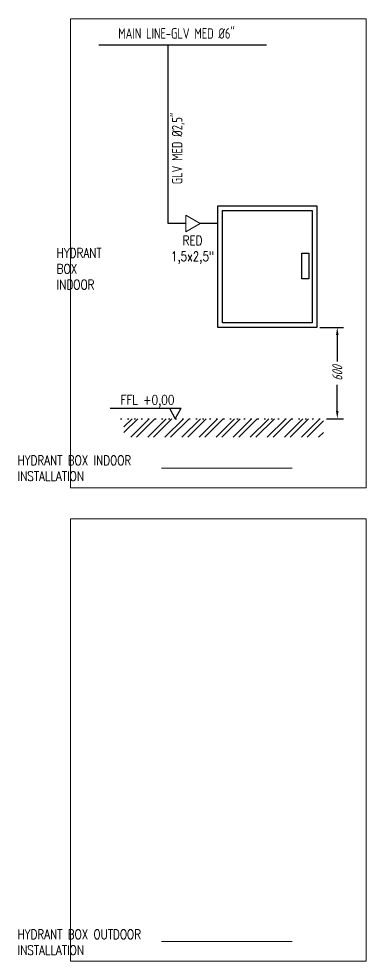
# Model space of a CAD drawing. Extents: x -29512 to 147477, y -5232 to 39709.
# Drawn here: x 140093.6 to 140162.1, y 8685.5 to 8871.3 of the extents above; entities that cross this region are included whole.
import ezdxf
from ezdxf.enums import TextEntityAlignment as Align

# ---------------------------------------------------------------- set-up
doc = ezdxf.new("R2010")
doc.units = 0
doc.linetypes.add('DOTTED', pattern=[0.25, 0, -0.25])
doc.layers.get('0').update_dxf_attribs({"linetype": 'CONTINUOUS'})
doc.layers.get('DEFPOINTS').update_dxf_attribs({"linetype": 'CONTINUOUS'})
for name, color, linetype, lineweight in [('DIMENSI', 20, 'CONTINUOUS', 9), ('FITTING', 7, 'CONTINUOUS', 13), ('TAG', 140, 'CONTINUOUS', 13)]:
    doc.layers.add(name, color=color, linetype=linetype, lineweight=lineweight)
doc.layers.add('DIMENSION', color=3, linetype='CONTINUOUS')
doc.styles.add('ISOCP', font='isocp.shx', dxfattribs={"width": 0.8, "height": 2})
doc.styles.add('Romans100', font='romans.shx', dxfattribs={"width": 0.8, "height": 200})
doc.styles.add('STYLE4', font='isocp.shx', dxfattribs={"width": 0.8, "oblique": 15, "height": 2})
doc.dimstyles.new('100', dxfattribs={"dimscale": 0, "dimtxt": 2, "dimasz": 1.5, "dimexe": 1.25, "dimexo": 0.625, "dimtad": 0, "dimdec": 1, "dimlfac": 100, "dimdsep": 46, "dimtxsty": 'STYLE4', "dimcen": -1.5, "dimclrd": 4, "dimclre": 4, "dimadec": 0, "dimazin": 0, "dimtfac": 1, "dimtdec": 1, "dimtmove": 2, "dimatfit": 3, "dimfxl": 1, "dimtolj": 1, "dimtzin": 0, "dimarcsym": 0})

# ---------------------------------------------------------------- blocks, each defined once
blk = doc.blocks.new('*D57')
at = {"layer": 'DEFPOINTS', "color": 0, "linetype": 'ByBlock', "ltscale": 0.5}
for p in [(140152.34, 8810.44), (140153.66, 8792.44), (140156.41, 8792.44)]:
    blk.add_point(p, dxfattribs=at)
at = {"layer": 'FITTING', "color": 4, "linetype": 'ByBlock', "lineweight": -2, "ltscale": 0.5}
for p, q in [((140152.97, 8810.44), (140157.66, 8810.44)), ((140156.41, 8808.94), (140156.41, 8803.73)), ((140156.41, 8793.94), (140156.41, 8799.14)), ((140154.28, 8792.44), (140157.66, 8792.44))]:
    blk.add_line(p, q, dxfattribs=at)
at = {"layer": 'FITTING', "color": 4, "linetype": 'ByBlock', "ltscale": 0.5}
for points in [[(140156.16, 8808.94), (140156.66, 8808.94), (140156.41, 8810.44)], [(140156.16, 8793.94), (140156.66, 8793.94), (140156.41, 8792.44)]]:
    blk.add_solid(points, dxfattribs=at)
at = {"layer": 'FITTING', "color": 0, "linetype": 'ByBlock', "ltscale": 0.5, "insert": (140156.41, 8801.44), "char_height": 2, "attachment_point": 5, "rotation": 90, "style": 'STYLE4'}
blk.add_mtext('\\A1;600', dxfattribs=at)

msp = doc.modelspace()

# ---------------------------------------------------------------- hatches: boundary and pattern name
at = {"layer": 'FITTING', "linetype": 'ByBlock', "lineweight": 5, "ltscale": 0.5}
h = msp.add_hatch(dxfattribs=at)
h.set_pattern_fill('ANSI32', color=252, scale=0.25, style=0)
h.set_pattern_definition([(45, (114.899, -13.7948), (-1.683798023, 1.683798023), []), (45, (116.0216, -13.7948), (-1.683798023, 1.683798023), [])])
h.paths.add_polyline_path([(140153.6596, 8792.4354), (140153.6596, 8788.7976), (140114.3171, 8788.7976), (140114.3171, 8792.4354)])

# ---------------------------------------------------------------- linework, layer by layer
at = {"color": 1}
for p, q in [((140109.3466, 8866.1876), (140142.4185, 8866.1876)), ((140123.055, 8830.9236), (140123.055, 8866.1876)), ((140126.5127, 8830.9236), (140123.055, 8830.9236)), ((140132.8443, 8830.9236), (140129.3682, 8830.9236))]:
    msp.add_line(p, q, dxfattribs=at)
for points in [[(140132.8443, 8834.4354), (140152.3443, 8834.4354), (140152.3443, 8810.4354), (140132.8443, 8810.4354)], [(140133.7443, 8833.5354), (140151.4443, 8833.5354), (140151.4443, 8811.3354), (140133.7443, 8811.3354)], [(140149.3983, 8825.0784), (140150.8203, 8825.0784), (140150.8203, 8820.0324), (140149.3983, 8820.0324)]]:
    msp.add_lwpolyline(points, close=True, dxfattribs=at)
at = {"layer": 'DIMENSION', "color": 6, "linetype": 'ByBlock', "ltscale": 0.5}
for p, q in [((140111.5734, 8794.533), (140125.5756, 8794.533)), ((140123.3025, 8794.533), (140124.439, 8792.4354)), ((140124.439, 8792.4354), (140125.5756, 8794.533))]:
    msp.add_line(p, q, dxfattribs=at)
at = {"layer": 'DIMENSION', "color": 0, "linetype": 'DOTTED', "ltscale": 5}
msp.add_line((140113.7726, 8792.4354), (140154.2846, 8792.4354), dxfattribs=at)
at = {"layer": 'FITTING', "linetype": 'ByBlock', "ltscale": 0.5}
for p, q in [((140121.7363, 8782.6574), (140147.4828, 8782.6574)), ((140121.7363, 8689.3173), (140147.4828, 8689.3173))]:
    msp.add_line(p, q, dxfattribs=at)
for points in [[(140103.7722, 8871.302), (140103.7722, 8778.793), (140162.1082, 8778.793), (140162.1082, 8871.302)], [(140103.7722, 8772.6881), (140103.7722, 8685.4529), (140162.1082, 8685.4529), (140162.1082, 8772.6881)]]:
    msp.add_lwpolyline(points, close=True, dxfattribs=at)
at = {"layer": 'FITTING', "lineweight": 20}
msp.add_lwpolyline([(140129.3682, 8830.9236), (140126.5127, 8829.275), (140126.5127, 8832.5722)], close=True, dxfattribs=at)

# ---------------------------------------------------------------- texts
at = {"color": 6, "style": 'Romans100', "width": 0.8}
msp.add_text('FFL +0,00', height=1.875, dxfattribs=at).set_placement((140124.265, 8795.2266), align=Align.RIGHT)
at = {"color": 6, "insert": (140101.0462, 8822.0096), "char_height": 1.875, "width": 82.527542, "attachment_point": 4, "style": 'Romans100'}
msp.add_mtext('\\A1;HYDRANT\\PBOX\\PINDOOR}', dxfattribs=at)
at = {"color": 4, "char_height": 1.875, "width": 82.527542, "attachment_point": 4, "style": 'Romans100'}
for s, insert in [('\\A1;HYDRANT BOX INDOOR\\PINSTALLATION}', (140093.3201, 8782.6559)), ('\\A1;HYDRANT BOX OUTDOOR\\PINSTALLATION}', (140093.3201, 8689.1828))]:
    msp.add_mtext(s, dxfattribs=dict(at, insert=insert))
at = {"layer": 'DIMENSI', "color": 6, "lineweight": 20, "insert": (140127.8532, 8825.7415), "char_height": 1.875, "width": 18.257368, "attachment_point": 5, "style": 'Romans100'}
msp.add_mtext('{\\A1;RED\\P1,5x2,5"}', dxfattribs=at)
at = {"layer": 'TAG', "insert": (140113.1998, 8868.4264), "char_height": 2.068929, "width": 30.716908, "attachment_point": 4, "style": 'ISOCP'}
msp.add_mtext('{\\A1;MAIN LINE-GLV MED %%C6"}', dxfattribs=at)
at = {"layer": 'TAG', "insert": (140125.0488, 8838.6792), "char_height": 2.068929, "width": 21.297515, "attachment_point": 4, "rotation": 90, "style": 'ISOCP'}
msp.add_mtext('{\\A1;GLV MED %%C2,5"}', dxfattribs=at)

# ---------------------------------------------------------------- dimensions: what is measured, and where the dimension line sits
at = {"layer": 'FITTING', "linetype": 'ByBlock', "ltscale": 0.5}
dim = msp.add_linear_dim(base=(140156.4082, 8792.4354), p1=(140152.3443, 8810.4354), p2=(140153.6596, 8792.4354), angle=90, text='600', dimstyle='100', override={"dimscale": 1}, dxfattribs=at)
dim.commit()
dim.dimension.update_dxf_attribs({"geometry": '*D57', "text_midpoint": (140156.4082, 8801.4354)})

doc.saveas('drawing.dxf')
